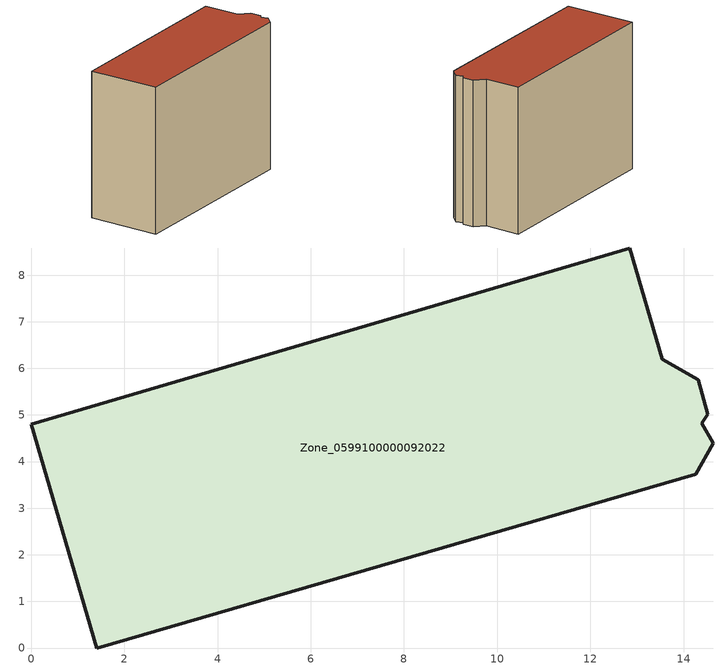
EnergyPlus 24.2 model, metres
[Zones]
Zone_0599100000092022
 floor ground (C_G): 14.64,4.39 14.26,3.73 1.41,0 0,4.8 12.85,8.58 13.54,6.19 14.31,5.75 14.52,5.02 14.38,4.82 z0
 wall outside (C_F): 1.41,0 14.26,3.73 14.64,4.39 14.38,4.82 14.52,5.02 14.31,5.75 13.54,6.19 12.85,8.58 0,4.8 1.41,0 z0:10.34
 roof outside (C_R): 14.26,3.73 14.64,4.39 14.38,4.82 14.52,5.02 14.31,5.75 13.54,6.19 12.85,8.58 0,4.8 1.41,0 z10.34
[BUILDING]
Pand.0599100000092022: North Axis=0; Terrain=City; Loads Convergence Tolerance Value=0.04; Temperature Convergence Tolerance Value=0.4; Solar Distribution=FullExterior; Maximum Number of Warmup Days=25; Minimum Number of Warmup Days=1
[Site:Location]
Rotterdam.The.Hague.AP_ZH_NLD Design_Conditions: Latitude=51.96; Longitude=4.45; Time Zone=1; Elevation=-4.5
[SITE:GROUNDTEMPERATURE:BUILDINGSURFACE]
18, 18, 18, 18, 18, 18, 18, 18, 18, 18, 18, 18
[MATERIAL] Thermal Absorptance=0.9; Solar Absorptance=0.7; Visible Absorptance=0.7
Name | Roughness | Thickness | Conductivity | Density | Specific Heat
G.TI.1946 | MediumSmooth | 0.15 | 1 | 540 | 1210
F.TI.1946 | Rough | 0.3 | 0.857143 | 1920 | 840
R.TI.1946 | MediumRough | 0.2 | 0.1 | 1500 | 1000
[CONSTRUCTION]
C_G: G.TI.1946
C_F: F.TI.1946
C_R: R.TI.1946
[ZONE]
Zone_0599100000092022: Type=1; Multiplier=1; Ceiling Height=Autocalculate; Volume=Autocalculate; Floor Area=autocalculate; Part of Total Floor Area=Yes
[ZONEINFILTRATION:DESIGNFLOWRATE]
Infil_Zone_0599100000092022: Zone or ZoneList or Space or SpaceList=Zone_0599100000092022; Schedule=AlwaysOn; Design Flow Rate Calculation Method=Flow/Area; Flow Rate per Floor Area=0.003; Constant Term Coefficient=1; Temperature Term Coefficient=0; Velocity Term Coefficient=0; Velocity Squared Term Coefficient=0
[HVACTEMPLATE:ZONE:IDEALLOADSAIRSYSTEM]
Zone_0599100000092022: Maximum Heating Supply Air Temperature=50; Minimum Cooling Supply Air Temperature=13; Maximum Heating Supply Air Humidity Ratio=0.0156; Minimum Cooling Supply Air Humidity Ratio=0.0077; Heating Limit=NoLimit; Cooling Limit=NoLimit; Dehumidification Control Type=ConstantSensibleHeatRatio; Cooling Sensible Heat Ratio=0.7; Dehumidification Setpoint=60; Humidification Control Type=None; Humidification Setpoint=30; Outdoor Air Method=None; Outdoor Air Flow Rate per Person=0.00944; Outdoor Air Flow Rate per Zone Floor Area=0; Outdoor Air Flow Rate per Zone=0; Demand Controlled Ventilation Type=None; Outdoor Air Economizer Type=NoEconomizer; Heat Recovery Type=None; Sensible Heat Recovery Effectiveness=0.7; Latent Heat Recovery Effectiveness=0.65
[ZONECONTROL:THERMOSTAT]
ThermostatControl_Zone_0599100000092022: Zone or ZoneList=Zone_0599100000092022; Control Type Schedule=DualSetpointControlType; Control 1=Thermostat_Zone_0599100000092022; Temperature Difference Between Cutout And Setpoint=0
[THERMOSTATSETPOINT:DUALSETPOINT]
Thermostat_Zone_0599100000092022: Heating Setpoint Temperature Schedule=HeatingSetpoint_Zone_0599100000092022; Cooling Setpoint Temperature Schedule=CoolingSetpoint_Zone_0599100000092022
[SCHEDULE:COMPACT]
HeatingSetpoint_Zone_0599100000092022: Through: 12/31, For: AllDays, Until: 24:00, 21
CoolingSetpoint_Zone_0599100000092022: Through: 12/31, For: AllDays, Until: 24:00, 24
DualSetpointControlType: Through: 12/31, For: AllDays, Until: 24:00, 4
AlwaysOn: Through: 12/31, For: AllDays, Until: 24:00, 1
